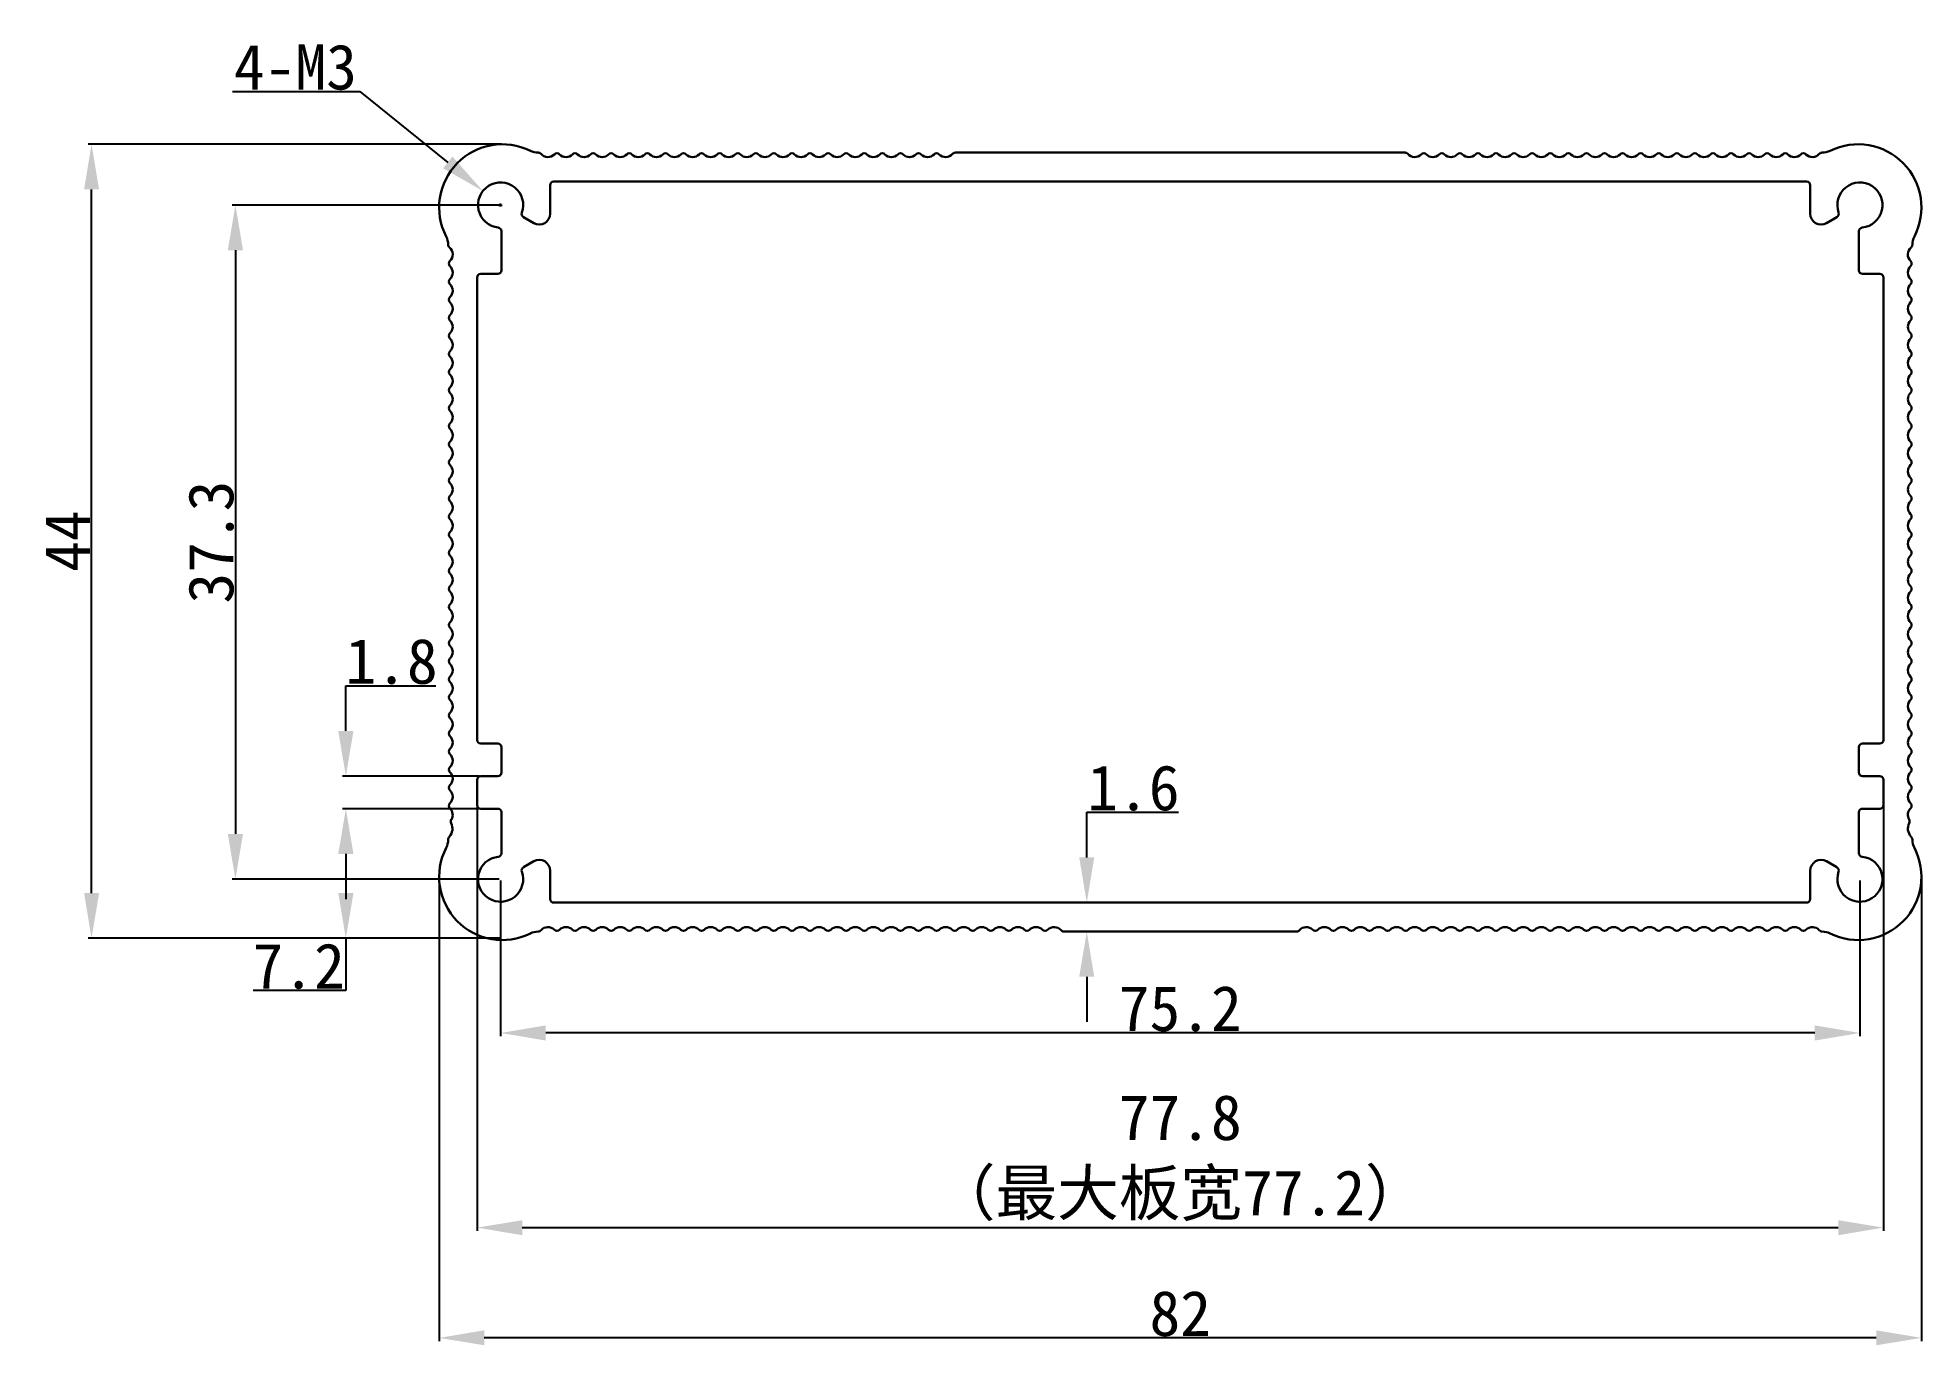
# Model space of a CAD drawing. Header units: inches. Extents: x 826 to 931, y 84 to 156.
import ezdxf

# ---------------------------------------------------------------- set-up
doc = ezdxf.new("R2010")
doc.units = ezdxf.units.IN
doc.header["$MEASUREMENT"] = 0
doc.layers.get('Defpoints').update_dxf_attribs({"color": 3})
doc.layers.add('壳体层', color=7, linetype='Continuous', lineweight=30)
doc.layers.add('标注层', color=7, linetype='Continuous')
doc.layers.add('槽宽标注', color=30, linetype='Continuous')
doc.styles.get("Standard").update_dxf_attribs({"font": 'simhei_0.ttf'})
doc.dimstyles.get("Standard").update_dxf_attribs({"dimtxt": 2.5, "dimasz": 2.5, "dimexe": 0.18, "dimexo": 0.0625, "dimgap": 0.09, "dimtad": 1, "dimtoh": 1, "dimdec": 1, "dimzin": 0, "dimdsep": 46, "dimtxsty": 'Standard', "dimcen": 0.09, "dimadec": 0, "dimazin": 0, "dimtfac": 1, "dimtdec": 1, "dimtofl": 0, "dimtmove": 0, "dimatfit": 3, "dimfxl": 1, "dimtolj": 1, "dimtzin": 0, "dimarcsym": 0})

# ---------------------------------------------------------------- blocks, each defined once
blk = doc.blocks.new('*D25')
at = {"layer": 'Defpoints', "color": 0, "transparency": 16777216}
for p in [(848.53, 109.83), (930.53, 109.84), (848.53, 84.32)]:
    blk.add_point(p, dxfattribs=at)
at = {"layer": '标注层', "color": 0, "lineweight": -2, "transparency": 16777216}
for p, q in [((848.53, 109.77), (848.53, 84.14)), ((930.53, 109.78), (930.53, 84.14)), ((928.03, 84.32), (851.03, 84.32))]:
    blk.add_line(p, q, dxfattribs=at)
at = {"layer": '标注层', "color": 0, "transparency": 16777216}
for points in [[(851.03, 84.74), (851.03, 83.91), (848.53, 84.32)], [(928.03, 84.74), (928.03, 83.91), (930.53, 84.32)]]:
    blk.add_solid(points, dxfattribs=at)
at = {"layer": '标注层', "color": 0, "transparency": 16777216, "insert": (889.53, 85.66), "char_height": 2.5, "attachment_point": 5}
blk.add_mtext('\\A1;82', dxfattribs=at)
blk = doc.blocks.new('*D27')
at = {"layer": 'Defpoints', "color": 0, "transparency": 16777216}
for p in [(851.93, 109.7), (927.13, 109.7), (851.93, 101.19)]:
    blk.add_point(p, dxfattribs=at)
at = {"layer": '标注层', "color": 0, "lineweight": -2, "transparency": 16777216}
for p, q in [((851.93, 109.63), (851.93, 101.01)), ((927.13, 109.63), (927.13, 101.01)), ((924.63, 101.19), (854.43, 101.19))]:
    blk.add_line(p, q, dxfattribs=at)
at = {"layer": '标注层', "color": 0, "transparency": 16777216}
for points in [[(854.43, 101.61), (854.43, 100.77), (851.93, 101.19)], [(924.63, 101.61), (924.63, 100.77), (927.13, 101.19)]]:
    blk.add_solid(points, dxfattribs=at)
at = {"layer": '标注层', "color": 0, "transparency": 16777216, "insert": (889.53, 102.53), "char_height": 2.5, "attachment_point": 5}
blk.add_mtext('\\A1;75.2', dxfattribs=at)
blk = doc.blocks.new('*D28')
at = {"layer": 'Defpoints', "color": 0, "transparency": 16777216}
for p in [(850.63, 114.62), (928.43, 114.5), (928.43, 90.42)]:
    blk.add_point(p, dxfattribs=at)
at = {"layer": '槽宽标注', "color": 0, "lineweight": -2, "transparency": 16777216}
for p, q in [((850.63, 114.56), (850.63, 90.24)), ((928.43, 114.44), (928.43, 90.24)), ((853.13, 90.42), (925.93, 90.42))]:
    blk.add_line(p, q, dxfattribs=at)
at = {"layer": '槽宽标注', "color": 0, "transparency": 16777216}
for points in [[(853.13, 90.83), (853.13, 90), (850.63, 90.42)], [(925.93, 90.83), (925.93, 90), (928.43, 90.42)]]:
    blk.add_solid(points, dxfattribs=at)
at = {"layer": '槽宽标注', "color": 0, "transparency": 16777216, "insert": (889.53, 94.27), "char_height": 2.5, "attachment_point": 5}
blk.add_mtext('\\A1;77.8\\P（最大板宽77.2）', dxfattribs=at)
blk = doc.blocks.new('*D29')
at = {"layer": 'Defpoints', "color": 0, "transparency": 16777216}
for p in [(850.95, 147.78), (851.93, 147)]:
    blk.add_point(p, dxfattribs=at)
at = {"layer": '标注层', "color": 0, "lineweight": -2, "transparency": 16777216}
for p, q in [((837.1, 153.28), (844.15, 153.28)), ((844.15, 153.28), (849.01, 149.35)), ((851.84, 147), (852.02, 147)), ((851.93, 146.91), (851.93, 147.09))]:
    blk.add_line(p, q, dxfattribs=at)
at = {"layer": '标注层', "color": 0, "transparency": 16777216}
blk.add_solid([(849.27, 149.68), (848.75, 149.03), (850.95, 147.78)], dxfattribs=at)
at = {"layer": '标注层', "color": 0, "transparency": 16777216, "insert": (840.58, 154.62), "char_height": 2.5, "attachment_point": 5}
blk.add_mtext('\\A1;4-M3', dxfattribs=at)
blk = doc.blocks.new('*D30')
at = {"layer": 'Defpoints', "color": 0, "transparency": 16777216}
for p in [(850.83, 115.4), (843.37, 113.6), (850.83, 113.6)]:
    blk.add_point(p, dxfattribs=at)
at = {"layer": '标注层', "color": 0, "lineweight": -2, "transparency": 16777216}
for p, q in [((843.37, 117.9), (843.37, 120.4)), ((843.37, 120.4), (848.35, 120.4)), ((850.76, 115.4), (843.19, 115.4)), ((850.76, 113.6), (843.19, 113.6)), ((843.37, 111.1), (843.37, 108.6))]:
    blk.add_line(p, q, dxfattribs=at)
at = {"layer": '标注层', "color": 0, "transparency": 16777216}
for points in [[(842.95, 117.9), (843.79, 117.9), (843.37, 115.4)], [(842.95, 111.1), (843.79, 111.1), (843.37, 113.6)]]:
    blk.add_solid(points, dxfattribs=at)
at = {"layer": '标注层', "color": 0, "transparency": 16777216, "insert": (845.9, 121.74), "char_height": 2.5, "attachment_point": 5}
blk.add_mtext('\\A1;1.8', dxfattribs=at)
blk = doc.blocks.new('*D31')
at = {"layer": 'Defpoints', "color": 0, "transparency": 16777216}
for p in [(843.37, 113.6), (850.83, 113.6), (852.03, 106.43)]:
    blk.add_point(p, dxfattribs=at)
at = {"layer": '标注层', "color": 0, "lineweight": -2, "transparency": 16777216}
for p, q in [((850.76, 113.6), (843.19, 113.6)), ((843.37, 111.1), (843.37, 108.93)), ((851.96, 106.43), (843.19, 106.43)), ((843.37, 106.43), (843.37, 103.54)), ((843.37, 103.54), (838.25, 103.54))]:
    blk.add_line(p, q, dxfattribs=at)
at = {"layer": '标注层', "color": 0, "transparency": 16777216}
for points in [[(842.95, 111.1), (843.79, 111.1), (843.37, 113.6)], [(842.95, 108.93), (843.79, 108.93), (843.37, 106.43)]]:
    blk.add_solid(points, dxfattribs=at)
at = {"layer": '标注层', "color": 0, "transparency": 16777216, "insert": (840.76, 104.88), "char_height": 2.5, "attachment_point": 5}
blk.add_mtext('\\A1;7.2', dxfattribs=at)
blk = doc.blocks.new('*D24')
at = {"layer": 'Defpoints', "color": 0, "transparency": 16777216}
for p in [(829.3, 150.36), (852.03, 150.36), (852.03, 106.43)]:
    blk.add_point(p, dxfattribs=at)
at = {"layer": '标注层', "color": 0, "lineweight": -2, "transparency": 16777216}
for p, q in [((851.96, 150.36), (829.12, 150.36)), ((829.3, 108.93), (829.3, 147.86)), ((851.96, 106.43), (829.12, 106.43))]:
    blk.add_line(p, q, dxfattribs=at)
at = {"layer": '标注层', "color": 0, "transparency": 16777216}
for points in [[(828.89, 147.86), (829.72, 147.86), (829.3, 150.36)], [(828.89, 108.93), (829.72, 108.93), (829.3, 106.43)]]:
    blk.add_solid(points, dxfattribs=at)
at = {"layer": '标注层', "color": 0, "transparency": 16777216, "insert": (827.96, 128.4), "char_height": 2.5, "attachment_point": 5, "rotation": 90}
blk.add_mtext('\\A1;44', dxfattribs=at)
blk = doc.blocks.new('*D33')
at = {"layer": 'Defpoints', "color": 0, "transparency": 16777216}
for p in [(883.09, 108.4), (884.36, 108.4), (883.09, 106.8)]:
    blk.add_point(p, dxfattribs=at)
at = {"layer": '标注层', "color": 0, "lineweight": -2, "transparency": 16777216}
for p, q in [((884.36, 110.9), (884.36, 113.4)), ((884.36, 113.4), (889.43, 113.4)), ((883.15, 108.4), (884.54, 108.4)), ((883.15, 106.8), (884.54, 106.8)), ((884.36, 104.3), (884.36, 101.8))]:
    blk.add_line(p, q, dxfattribs=at)
at = {"layer": '标注层', "color": 0, "transparency": 16777216}
for points in [[(883.94, 110.9), (884.77, 110.9), (884.36, 108.4)], [(883.94, 104.3), (884.77, 104.3), (884.36, 106.8)]]:
    blk.add_solid(points, dxfattribs=at)
at = {"layer": '标注层', "color": 0, "transparency": 16777216, "insert": (886.94, 114.74), "char_height": 2.5, "attachment_point": 5}
blk.add_mtext('\\A1;1.6', dxfattribs=at)
blk = doc.blocks.new('*D34')
at = {"layer": 'Defpoints', "color": 0, "transparency": 16777216}
for p in [(851.93, 147), (837.26, 109.7), (851.93, 109.7)]:
    blk.add_point(p, dxfattribs=at)
at = {"layer": '标注层', "color": 0, "lineweight": -2, "transparency": 16777216}
for p, q in [((851.86, 147), (837.08, 147)), ((837.26, 144.5), (837.26, 112.2)), ((851.86, 109.7), (837.08, 109.7))]:
    blk.add_line(p, q, dxfattribs=at)
at = {"layer": '标注层', "color": 0, "transparency": 16777216}
for points in [[(836.84, 144.5), (837.68, 144.5), (837.26, 147)], [(836.84, 112.2), (837.68, 112.2), (837.26, 109.7)]]:
    blk.add_solid(points, dxfattribs=at)
at = {"layer": '标注层', "color": 0, "transparency": 16777216, "insert": (835.92, 128.35), "char_height": 2.5, "attachment_point": 5, "rotation": 90}
blk.add_mtext('\\A1;37.3', dxfattribs=at)

msp = doc.modelspace()

# ---------------------------------------------------------------- linework, layer by layer
at = {"layer": '壳体层'}
for p, q in [((877.09, 149.9), (901.97, 149.9)), ((854.67, 146.52), (854.67, 148.1)), ((854.87, 148.3), (924.18, 148.3)), ((924.38, 146.52), (924.38, 148.1)), ((853.19, 146.33), (853.77, 146)), ((925.86, 146.33), (925.28, 146)), ((851.98, 145.55), (851.98, 143.39)), ((927.07, 145.55), (927.07, 143.39)), ((850.63, 117.4), (850.63, 142.99)), ((851.78, 143.19), (850.83, 143.19)), ((927.27, 143.19), (928.23, 143.19)), ((928.43, 117.4), (928.43, 142.99)), ((851.78, 117.2), (850.83, 117.2)), ((851.98, 115.6), (851.98, 117)), ((927.07, 115.6), (927.07, 117)), ((927.27, 117.2), (928.23, 117.2)), ((850.63, 113.8), (850.63, 115.2)), ((850.83, 115.4), (851.78, 115.4)), ((928.23, 115.4), (927.27, 115.4)), ((928.43, 113.8), (928.43, 115.2)), ((851.78, 113.6), (850.83, 113.6)), ((927.27, 113.6), (928.23, 113.6)), ((851.98, 111.14), (851.98, 113.4)), ((927.07, 111.14), (927.07, 113.4)), ((853.19, 110.36), (853.77, 110.69)), ((925.86, 110.36), (925.28, 110.69)), ((854.67, 110.17), (854.67, 108.6)), ((924.38, 110.17), (924.38, 108.6)), ((924.18, 108.4), (854.87, 108.4)), ((883.09, 106.8), (895.97, 106.8))]:
    msp.add_line(p, q, dxfattribs=at)
for centre, radius, start, end in [((852.03, 146.86), 3.5, 63.7842, 207.266), ((927.03, 146.86), 3.5, 332.734, 116.2158), ((854.01, 150.9), 1, 243.7842, 270), ((925.04, 150.9), 1, 270, 296.2158), ((851.93, 147), 1.25, 340.3277, 264.1017), ((854.87, 148.1), 0.2, 90, 180), ((924.18, 148.1), 0.2, 0, 90), ((927.13, 147), 1.25, 275.8983, 199.6723), ((853.29, 146.51), 0.2, 160.3277, 240), ((854.07, 146.52), 0.6, 240, 0), ((924.98, 146.52), 0.6, 180, 300), ((925.76, 146.51), 0.2, 300, 19.6723), ((848.03, 144.8), 1, 0, 27.266), ((851.78, 145.55), 0.2, 0, 84.1017), ((927.27, 145.55), 0.2, 95.8983, 180), ((931.03, 144.8), 1, 152.734, 180), ((850.83, 142.99), 0.2, 90, 180), ((851.78, 143.39), 0.2, 270, 0), ((927.27, 143.39), 0.2, 180, 270), ((928.23, 142.99), 0.2, 0, 90), ((850.83, 117.4), 0.2, 180, 270), ((851.78, 117), 0.2, 0, 90), ((927.27, 117), 0.2, 90, 180), ((928.23, 117.4), 0.2, 270, 0), ((850.83, 115.2), 0.2, 90, 180), ((851.78, 115.6), 0.2, 270, 0), ((927.27, 115.6), 0.2, 180, 270), ((928.23, 115.2), 0.2, 0, 90), ((850.83, 113.8), 0.2, 180, 270), ((851.78, 113.4), 0.2, 0, 90), ((927.27, 113.4), 0.2, 90, 180), ((928.23, 113.8), 0.2, 270, 0), ((848.03, 111.89), 1, 332.734, 0), ((931.03, 111.89), 1, 180, 207.266), ((852.03, 109.83), 3.5, 152.734, 296.2158), ((851.93, 109.7), 1.25, 95.8983, 19.6723), ((851.78, 111.14), 0.2, 275.8983, 0), ((854.07, 110.17), 0.6, 0, 120), ((924.98, 110.17), 0.6, 60, 180), ((927.03, 109.83), 3.5, 243.7842, 27.266), ((927.13, 109.7), 1.25, 160.3277, 84.1017), ((927.27, 111.14), 0.2, 180, 264.1017), ((853.29, 110.18), 0.2, 120, 199.6723), ((925.76, 110.18), 0.2, 340.3277, 60), ((854.87, 108.6), 0.2, 180, 270), ((924.18, 108.6), 0.2, 270, 0), ((854.01, 105.8), 1, 90, 116.2158), ((925.04, 105.8), 1, 63.7842, 90)]:
    msp.add_arc(centre, radius, start, end, dxfattribs=at)
at = {"layer": '壳体层', "color": 7}
for centre, radius, start, end in [((854.01, 149.7), 0.2, 40.0052, 90), ((854.55, 150.15), 0.5, 220.0052, 315.5847), ((855.05, 149.66), 0.2, 44.4153, 135.5847), ((855.55, 150.15), 0.5, 224.4153, 315.5847), ((856.05, 149.66), 0.2, 44.4153, 135.5847), ((856.55, 150.15), 0.5, 224.4153, 315.5847), ((857.05, 149.66), 0.2, 44.4153, 135.5847), ((857.55, 150.15), 0.5, 224.4153, 315.5847), ((858.05, 149.66), 0.2, 44.4153, 135.5847), ((858.05, 149.66), 0.2, 44.4153, 135.5847), ((858.55, 150.15), 0.5, 224.4153, 315.5847), ((858.55, 150.15), 0.5, 224.4153, 315.5847), ((859.05, 149.66), 0.2, 44.4153, 135.5847), ((859.55, 150.15), 0.5, 224.4153, 315.5847), ((860.05, 149.66), 0.2, 44.4153, 135.5847), ((860.55, 150.15), 0.5, 224.4153, 315.5847), ((861.05, 149.66), 0.2, 44.4153, 135.5847), ((861.55, 150.15), 0.5, 224.4153, 315.5847), ((862.05, 149.66), 0.2, 44.4153, 135.5847), ((862.55, 150.15), 0.5, 224.4153, 315.5847), ((863.05, 149.66), 0.2, 44.4153, 135.5847), ((863.55, 150.15), 0.5, 224.4153, 315.5847), ((864.05, 149.66), 0.2, 44.4153, 135.5847), ((864.55, 150.15), 0.5, 224.4153, 315.5847), ((865.05, 149.66), 0.2, 44.4153, 135.5847), ((865.05, 149.66), 0.2, 44.4153, 135.5847), ((865.55, 150.15), 0.5, 224.4153, 315.5847), ((865.55, 150.15), 0.5, 224.4153, 315.5847), ((866.05, 149.66), 0.2, 44.4153, 135.5847), ((866.55, 150.15), 0.5, 224.4153, 315.5847), ((867.05, 149.66), 0.2, 44.4153, 135.5847), ((867.55, 150.15), 0.5, 224.4153, 315.5847), ((867.55, 150.15), 0.5, 224.4153, 315.5847), ((867.55, 150.15), 0.5, 224.4153, 315.5847), ((868.05, 149.66), 0.2, 44.4153, 135.5847), ((868.05, 149.66), 0.2, 44.4153, 135.5847), ((868.55, 150.15), 0.5, 224.4153, 315.5847), ((868.55, 150.15), 0.5, 224.4153, 315.5847), ((869.05, 149.66), 0.2, 44.4153, 135.5847), ((869.55, 150.15), 0.5, 224.4153, 315.5847), ((869.55, 150.15), 0.5, 224.4153, 315.5847), ((869.55, 150.15), 0.5, 224.4153, 315.5847), ((870.05, 149.66), 0.2, 44.4153, 135.5847), ((870.05, 149.66), 0.2, 44.4153, 135.5847), ((870.55, 150.15), 0.5, 224.4153, 315.5847), ((870.55, 150.15), 0.5, 224.4153, 315.5847), ((871.05, 149.66), 0.2, 44.4153, 135.5847), ((871.55, 150.15), 0.5, 224.4153, 315.5847), ((871.55, 150.15), 0.5, 224.4153, 315.5847), ((871.55, 150.15), 0.5, 224.4153, 315.5847), ((872.05, 149.66), 0.2, 44.4153, 135.5847), ((872.05, 149.66), 0.2, 44.4153, 135.5847), ((872.55, 150.15), 0.5, 224.4153, 315.5847), ((872.55, 150.15), 0.5, 224.4153, 315.5847), ((873.05, 149.66), 0.2, 44.4153, 135.5847), ((873.55, 150.15), 0.5, 224.4153, 315.5847), ((873.55, 150.15), 0.5, 224.4153, 315.5847), ((873.55, 150.15), 0.5, 224.4153, 315.5847), ((874.05, 149.66), 0.2, 44.4153, 135.5847), ((874.05, 149.66), 0.2, 44.4153, 135.5847), ((874.55, 150.15), 0.5, 224.4153, 315.5847), ((874.55, 150.15), 0.5, 224.4153, 315.5847), ((875.05, 149.66), 0.2, 44.4153, 135.5847), ((875.55, 150.15), 0.5, 224.4153, 315.5847), ((876.05, 149.66), 0.2, 44.4153, 135.5847), ((876.55, 150.15), 0.5, 224.4153, 319.9948), ((877.09, 149.7), 0.2, 90, 139.9948), ((901.97, 149.7), 0.2, 40.0052, 90), ((902.5, 150.15), 0.5, 220.0052, 315.5847), ((903, 149.66), 0.2, 44.4153, 135.5847), ((903.5, 150.15), 0.5, 224.4153, 315.5847), ((904, 149.66), 0.2, 44.4153, 135.5847), ((904.5, 150.15), 0.5, 224.4153, 315.5847), ((904.5, 150.15), 0.5, 224.4153, 315.5847), ((905, 149.66), 0.2, 44.4153, 135.5847), ((905, 149.66), 0.2, 44.4153, 135.5847), ((905.5, 150.15), 0.5, 224.4153, 315.5847), ((905.5, 150.15), 0.5, 224.4153, 315.5847), ((905.5, 150.15), 0.5, 224.4153, 315.5847), ((906, 149.66), 0.2, 44.4153, 135.5847), ((906.5, 150.15), 0.5, 224.4153, 315.5847), ((906.5, 150.15), 0.5, 224.4153, 315.5847), ((907, 149.66), 0.2, 44.4153, 135.5847), ((907, 149.66), 0.2, 44.4153, 135.5847), ((907.5, 150.15), 0.5, 224.4153, 315.5847), ((907.5, 150.15), 0.5, 224.4153, 315.5847), ((907.5, 150.15), 0.5, 224.4153, 315.5847), ((908, 149.66), 0.2, 44.4153, 135.5847), ((908.5, 150.15), 0.5, 224.4153, 315.5847), ((908.5, 150.15), 0.5, 224.4153, 315.5847), ((909, 149.66), 0.2, 44.4153, 135.5847), ((909, 149.66), 0.2, 44.4153, 135.5847), ((909.5, 150.15), 0.5, 224.4153, 315.5847), ((909.5, 150.15), 0.5, 224.4153, 315.5847), ((909.5, 150.15), 0.5, 224.4153, 315.5847), ((910, 149.66), 0.2, 44.4153, 135.5847), ((910.5, 150.15), 0.5, 224.4153, 315.5847), ((910.5, 150.15), 0.5, 224.4153, 315.5847), ((911, 149.66), 0.2, 44.4153, 135.5847), ((911, 149.66), 0.2, 44.4153, 135.5847), ((911.5, 150.15), 0.5, 224.4153, 315.5847), ((911.5, 150.15), 0.5, 224.4153, 315.5847), ((911.5, 150.15), 0.5, 224.4153, 315.5847), ((912, 149.66), 0.2, 44.4153, 135.5847), ((912.5, 150.15), 0.5, 224.4153, 315.5847), ((913, 149.66), 0.2, 44.4153, 135.5847), ((913.5, 150.15), 0.5, 224.4153, 315.5847), ((913.5, 150.15), 0.5, 224.4153, 315.5847), ((914, 149.66), 0.2, 44.4153, 135.5847), ((914, 149.66), 0.2, 44.4153, 135.5847), ((914.5, 150.15), 0.5, 224.4153, 315.5847), ((915, 149.66), 0.2, 44.4153, 135.5847), ((915.5, 150.15), 0.5, 224.4153, 315.5847), ((916, 149.66), 0.2, 44.4153, 135.5847), ((916.5, 150.15), 0.5, 224.4153, 315.5847), ((917, 149.66), 0.2, 44.4153, 135.5847), ((917.5, 150.15), 0.5, 224.4153, 315.5847), ((918, 149.66), 0.2, 44.4153, 135.5847), ((918.5, 150.15), 0.5, 224.4153, 315.5847), ((919, 149.66), 0.2, 44.4153, 135.5847), ((919.5, 150.15), 0.5, 224.4153, 315.5847), ((920, 149.66), 0.2, 44.4153, 135.5847), ((920.5, 150.15), 0.5, 224.4153, 315.5847), ((920.5, 150.15), 0.5, 224.4153, 315.5847), ((921, 149.66), 0.2, 44.4153, 135.5847), ((921, 149.66), 0.2, 44.4153, 135.5847), ((921.5, 150.15), 0.5, 224.4153, 315.5847), ((922, 149.66), 0.2, 44.4153, 135.5847), ((922.5, 150.15), 0.5, 224.4153, 315.5847), ((923, 149.66), 0.2, 44.4153, 135.5847), ((923.5, 150.15), 0.5, 224.4153, 315.5847), ((924, 149.66), 0.2, 44.4153, 135.5847), ((924.5, 150.15), 0.5, 224.4153, 319.9948), ((925.04, 149.7), 0.2, 90, 139.9948), ((849.23, 144.8), 0.2, 180, 229.9948), ((849.27, 143.76), 0.2, 134.4153, 225.5847), ((848.78, 144.26), 0.5, 314.4153, 49.9948), ((930.28, 144.26), 0.5, 130.0052, 225.5847), ((929.79, 143.76), 0.2, 314.4153, 45.5847), ((929.83, 144.8), 0.2, 310.0052, 360), ((849.27, 142.76), 0.2, 134.4153, 225.5847), ((848.78, 143.26), 0.5, 314.4153, 45.5847), ((930.28, 143.26), 0.5, 134.4153, 225.5847), ((929.79, 142.76), 0.2, 314.4153, 45.5847), ((849.27, 141.76), 0.2, 134.4153, 225.5847), ((849.27, 141.76), 0.2, 134.4153, 225.5847), ((848.78, 142.26), 0.5, 314.4153, 45.5847), ((848.78, 142.26), 0.5, 314.4153, 45.5847), ((930.28, 142.26), 0.5, 134.4153, 225.5847), ((930.28, 142.26), 0.5, 134.4153, 225.5847), ((929.79, 141.76), 0.2, 314.4153, 45.5847), ((929.79, 141.76), 0.2, 314.4153, 45.5847), ((849.27, 140.76), 0.2, 134.4153, 225.5847), ((848.78, 141.26), 0.5, 314.4153, 45.5847), ((848.78, 141.26), 0.5, 314.4153, 45.5847), ((848.78, 141.26), 0.5, 314.4153, 45.5847), ((930.28, 141.26), 0.5, 134.4153, 225.5847), ((930.28, 141.26), 0.5, 134.4153, 225.5847), ((930.28, 141.26), 0.5, 134.4153, 225.5847), ((929.79, 140.76), 0.2, 314.4153, 45.5847), ((849.27, 139.76), 0.2, 134.4153, 225.5847), ((849.27, 139.76), 0.2, 134.4153, 225.5847), ((848.78, 140.26), 0.5, 314.4153, 45.5847), ((848.78, 140.26), 0.5, 314.4153, 45.5847), ((930.28, 140.26), 0.5, 134.4153, 225.5847), ((930.28, 140.26), 0.5, 134.4153, 225.5847), ((929.79, 139.76), 0.2, 314.4153, 45.5847), ((929.79, 139.76), 0.2, 314.4153, 45.5847), ((849.27, 138.76), 0.2, 134.4153, 225.5847), ((848.78, 139.26), 0.5, 314.4153, 45.5847), ((848.78, 139.26), 0.5, 314.4153, 45.5847), ((848.78, 139.26), 0.5, 314.4153, 45.5847), ((848.78, 138.26), 0.5, 314.4153, 45.5847), ((848.78, 138.26), 0.5, 314.4153, 45.5847), ((930.28, 139.26), 0.5, 134.4153, 225.5847), ((930.28, 139.26), 0.5, 134.4153, 225.5847), ((930.28, 139.26), 0.5, 134.4153, 225.5847), ((930.28, 138.26), 0.5, 134.4153, 225.5847), ((930.28, 138.26), 0.5, 134.4153, 225.5847), ((929.79, 138.76), 0.2, 314.4153, 45.5847), ((849.27, 137.76), 0.2, 134.4153, 225.5847), ((849.27, 137.76), 0.2, 134.4153, 225.5847), ((848.78, 137.26), 0.5, 314.4153, 45.5847), ((848.78, 137.26), 0.5, 314.4153, 45.5847), ((848.78, 137.26), 0.5, 314.4153, 45.5847), ((930.28, 137.26), 0.5, 134.4153, 225.5847), ((930.28, 137.26), 0.5, 134.4153, 225.5847), ((930.28, 137.26), 0.5, 134.4153, 225.5847), ((929.79, 137.76), 0.2, 314.4153, 45.5847), ((929.79, 137.76), 0.2, 314.4153, 45.5847), ((849.27, 136.76), 0.2, 134.4153, 225.5847), ((848.78, 136.26), 0.5, 314.4153, 45.5847), ((848.78, 136.26), 0.5, 314.4153, 45.5847), ((930.28, 136.26), 0.5, 134.4153, 225.5847), ((930.28, 136.26), 0.5, 134.4153, 225.5847), ((929.79, 136.76), 0.2, 314.4153, 45.5847), ((849.27, 135.76), 0.2, 134.4153, 225.5847), ((849.27, 135.76), 0.2, 134.4153, 225.5847), ((848.78, 135.26), 0.5, 314.4153, 45.5847), ((848.78, 135.26), 0.5, 314.4153, 45.5847), ((848.78, 135.26), 0.5, 314.4153, 45.5847), ((930.28, 135.26), 0.5, 134.4153, 225.5847), ((930.28, 135.26), 0.5, 134.4153, 225.5847), ((930.28, 135.26), 0.5, 134.4153, 225.5847), ((929.79, 135.76), 0.2, 314.4153, 45.5847), ((929.79, 135.76), 0.2, 314.4153, 45.5847), ((849.27, 134.76), 0.2, 134.4153, 225.5847), ((848.78, 134.26), 0.5, 314.4153, 45.5847), ((930.28, 134.26), 0.5, 134.4153, 225.5847), ((929.79, 134.76), 0.2, 314.4153, 45.5847), ((849.27, 133.76), 0.2, 134.4153, 225.5847), ((848.78, 133.26), 0.5, 314.4153, 45.5847), ((848.78, 133.26), 0.5, 314.4153, 45.5847), ((930.28, 133.26), 0.5, 134.4153, 225.5847), ((930.28, 133.26), 0.5, 134.4153, 225.5847), ((929.79, 133.76), 0.2, 314.4153, 45.5847), ((849.27, 132.76), 0.2, 134.4153, 225.5847), ((849.27, 132.76), 0.2, 134.4153, 225.5847), ((848.78, 132.26), 0.5, 314.4153, 45.5847), ((930.28, 132.26), 0.5, 134.4153, 225.5847), ((929.79, 132.76), 0.2, 314.4153, 45.5847), ((929.79, 132.76), 0.2, 314.4153, 45.5847), ((849.27, 131.76), 0.2, 134.4153, 225.5847), ((848.78, 131.26), 0.5, 314.4153, 45.5847), ((930.28, 131.26), 0.5, 134.4153, 225.5847), ((929.79, 131.76), 0.2, 314.4153, 45.5847), ((849.27, 130.76), 0.2, 134.4153, 225.5847), ((848.78, 130.26), 0.5, 314.4153, 45.5847), ((930.28, 130.26), 0.5, 134.4153, 225.5847), ((929.79, 130.76), 0.2, 314.4153, 45.5847), ((849.27, 129.76), 0.2, 134.4153, 225.5847), ((848.78, 129.26), 0.5, 314.4153, 45.5847), ((930.28, 129.26), 0.5, 134.4153, 225.5847), ((929.79, 129.76), 0.2, 314.4153, 45.5847), ((849.27, 128.76), 0.2, 134.4153, 225.5847), ((848.78, 128.26), 0.5, 314.4153, 45.5847), ((930.28, 128.26), 0.5, 134.4153, 225.5847), ((929.79, 128.76), 0.2, 314.4153, 45.5847), ((849.27, 127.76), 0.2, 134.4153, 225.5847), ((848.78, 127.26), 0.5, 314.4153, 45.5847), ((930.28, 127.26), 0.5, 134.4153, 225.5847), ((929.79, 127.76), 0.2, 314.4153, 45.5847), ((849.27, 126.76), 0.2, 134.4153, 225.5847), ((848.78, 126.26), 0.5, 314.4153, 45.5847), ((848.78, 126.26), 0.5, 314.4153, 45.5847), ((930.28, 126.26), 0.5, 134.4153, 225.5847), ((930.28, 126.26), 0.5, 134.4153, 225.5847), ((929.79, 126.76), 0.2, 314.4153, 45.5847), ((849.27, 125.76), 0.2, 134.4153, 225.5847), ((849.27, 125.76), 0.2, 134.4153, 225.5847), ((848.78, 125.26), 0.5, 314.4153, 45.5847), ((930.28, 125.26), 0.5, 134.4153, 225.5847), ((929.79, 125.76), 0.2, 314.4153, 45.5847), ((929.79, 125.76), 0.2, 314.4153, 45.5847), ((849.27, 124.76), 0.2, 134.4153, 225.5847), ((848.78, 124.26), 0.5, 314.4153, 45.5847), ((848.78, 124.26), 0.5, 314.4153, 45.5847), ((930.28, 124.26), 0.5, 134.4153, 225.5847), ((930.28, 124.26), 0.5, 134.4153, 225.5847), ((929.79, 124.76), 0.2, 314.4153, 45.5847), ((849.27, 123.76), 0.2, 134.4153, 225.5847), ((849.27, 123.76), 0.2, 134.4153, 225.5847), ((848.78, 123.26), 0.5, 314.4153, 45.5847), ((930.28, 123.26), 0.5, 134.4153, 225.5847), ((929.79, 123.76), 0.2, 314.4153, 45.5847), ((929.79, 123.76), 0.2, 314.4153, 45.5847), ((849.27, 122.76), 0.2, 134.4153, 225.5847), ((848.78, 122.26), 0.5, 314.4153, 45.5847), ((848.78, 122.26), 0.5, 314.4153, 45.5847), ((930.28, 122.26), 0.5, 134.4153, 225.5847), ((930.28, 122.26), 0.5, 134.4153, 225.5847), ((929.79, 122.76), 0.2, 314.4153, 45.5847), ((849.27, 121.76), 0.2, 134.4153, 225.5847), ((849.27, 121.76), 0.2, 134.4153, 225.5847), ((849.27, 120.76), 0.2, 134.4153, 225.5847), ((848.78, 121.26), 0.5, 314.4153, 45.5847), ((930.28, 121.26), 0.5, 134.4153, 225.5847), ((929.79, 121.76), 0.2, 314.4153, 45.5847), ((929.79, 121.76), 0.2, 314.4153, 45.5847), ((929.79, 120.76), 0.2, 314.4153, 45.5847), ((849.27, 119.76), 0.2, 134.4153, 225.5847), ((849.27, 119.76), 0.2, 134.4153, 225.5847), ((848.78, 120.26), 0.5, 314.4153, 45.5847), ((848.78, 120.26), 0.5, 314.4153, 45.5847), ((930.28, 120.26), 0.5, 134.4153, 225.5847), ((930.28, 120.26), 0.5, 134.4153, 225.5847), ((929.79, 119.76), 0.2, 314.4153, 45.5847), ((929.79, 119.76), 0.2, 314.4153, 45.5847), ((849.27, 118.76), 0.2, 134.4153, 225.5847), ((848.78, 119.26), 0.5, 314.4153, 45.5847), ((930.28, 119.26), 0.5, 134.4153, 225.5847), ((929.79, 118.76), 0.2, 314.4153, 45.5847), ((849.27, 117.76), 0.2, 134.4153, 225.5847), ((849.27, 117.76), 0.2, 134.4153, 225.5847), ((848.78, 118.26), 0.5, 314.4153, 45.5847), ((848.78, 118.26), 0.5, 314.4153, 45.5847), ((930.28, 118.26), 0.5, 134.4153, 225.5847), ((930.28, 118.26), 0.5, 134.4153, 225.5847), ((929.79, 117.76), 0.2, 314.4153, 45.5847), ((929.79, 117.76), 0.2, 314.4153, 45.5847), ((849.27, 116.76), 0.2, 134.4153, 225.5847), ((848.78, 117.26), 0.5, 314.4153, 45.5847), ((930.28, 117.26), 0.5, 134.4153, 225.5847), ((929.79, 116.76), 0.2, 314.4153, 45.5847), ((849.27, 115.76), 0.2, 134.4153, 225.5847), ((849.27, 115.76), 0.2, 134.4153, 225.5847), ((848.78, 116.26), 0.5, 314.4153, 45.5847), ((848.78, 116.26), 0.5, 314.4153, 45.5847), ((930.28, 116.26), 0.5, 134.4153, 225.5847), ((930.28, 116.26), 0.5, 134.4153, 225.5847), ((929.79, 115.76), 0.2, 314.4153, 45.5847), ((929.79, 115.76), 0.2, 314.4153, 45.5847), ((849.27, 114.76), 0.2, 134.4153, 225.5847), ((848.78, 115.26), 0.5, 314.4153, 45.5847), ((930.28, 115.26), 0.5, 134.4153, 225.5847), ((929.79, 114.76), 0.2, 314.4153, 45.5847), ((849.27, 113.76), 0.2, 134.4153, 225.5847), ((849.27, 113.76), 0.2, 134.4153, 225.5847), ((848.78, 114.26), 0.5, 314.4153, 45.5847), ((848.78, 114.26), 0.5, 314.4153, 45.5847), ((848.78, 113.26), 0.5, 328.5581, 45.5847), ((930.28, 114.26), 0.5, 134.4153, 225.5847), ((930.28, 114.26), 0.5, 134.4153, 225.5847), ((930.28, 113.26), 0.5, 134.4153, 211.4419), ((929.79, 113.76), 0.2, 314.4153, 45.5847), ((929.79, 113.76), 0.2, 314.4153, 45.5847), ((848.6, 112.5), 0.668, 317.7226, 26.1836), ((849.37, 112.9), 0.2, 148.5581, 211.4419), ((930.45, 112.5), 0.668, 153.8164, 222.2774), ((929.68, 112.9), 0.2, 328.5581, 31.4419), ((849.23, 111.89), 0.2, 130.0052, 180), ((929.83, 111.89), 0.2, 0, 49.9948), ((854.01, 107), 0.2, 270, 319.9948), ((854.55, 106.55), 0.5, 44.4153, 139.9948), ((855.05, 107.04), 0.2, 224.4153, 315.5847), ((855.55, 106.55), 0.5, 44.4153, 135.5847), ((856.05, 107.04), 0.2, 224.4153, 315.5847), ((856.55, 106.55), 0.5, 44.4153, 135.5847), ((857.05, 107.04), 0.2, 224.4153, 315.5847), ((857.55, 106.55), 0.5, 44.4153, 135.5847), ((858.05, 107.04), 0.2, 224.4153, 315.5847), ((858.05, 107.04), 0.2, 224.4153, 315.5847), ((858.55, 106.55), 0.5, 44.4153, 135.5847), ((858.55, 106.55), 0.5, 44.4153, 135.5847), ((859.05, 107.04), 0.2, 224.4153, 315.5847), ((859.55, 106.55), 0.5, 44.4153, 135.5847), ((860.05, 107.04), 0.2, 224.4153, 315.5847), ((860.55, 106.55), 0.5, 44.4153, 135.5847), ((861.05, 107.04), 0.2, 224.4153, 315.5847), ((861.55, 106.55), 0.5, 44.4153, 135.5847), ((862.05, 107.04), 0.2, 224.4153, 315.5847), ((862.55, 106.55), 0.5, 44.4153, 135.5847), ((863.05, 107.04), 0.2, 224.4153, 315.5847), ((863.55, 106.55), 0.5, 44.4153, 135.5847), ((864.05, 107.04), 0.2, 224.4153, 315.5847), ((864.55, 106.55), 0.5, 44.4153, 135.5847), ((865.05, 107.04), 0.2, 224.4153, 315.5847), ((865.05, 107.04), 0.2, 224.4153, 315.5847), ((865.55, 106.55), 0.5, 44.4153, 135.5847), ((865.55, 106.55), 0.5, 44.4153, 135.5847), ((866.05, 107.04), 0.2, 224.4153, 315.5847), ((866.55, 106.55), 0.5, 44.4153, 135.5847), ((867.05, 107.04), 0.2, 224.4153, 315.5847), ((867.55, 106.55), 0.5, 44.4153, 135.5847), ((867.55, 106.55), 0.5, 44.4153, 135.5847), ((867.55, 106.55), 0.5, 44.4153, 135.5847), ((868.05, 107.04), 0.2, 224.4153, 315.5847), ((868.05, 107.04), 0.2, 224.4153, 315.5847), ((868.55, 106.55), 0.5, 44.4153, 135.5847), ((868.55, 106.55), 0.5, 44.4153, 135.5847), ((869.05, 107.04), 0.2, 224.4153, 315.5847), ((869.55, 106.55), 0.5, 44.4153, 135.5847), ((869.55, 106.55), 0.5, 44.4153, 135.5847), ((869.55, 106.55), 0.5, 44.4153, 135.5847), ((870.05, 107.04), 0.2, 224.4153, 315.5847), ((870.05, 107.04), 0.2, 224.4153, 315.5847), ((870.55, 106.55), 0.5, 44.4153, 135.5847), ((870.55, 106.55), 0.5, 44.4153, 135.5847), ((871.05, 107.04), 0.2, 224.4153, 315.5847), ((871.55, 106.55), 0.5, 44.4153, 135.5847), ((871.55, 106.55), 0.5, 44.4153, 135.5847), ((871.55, 106.55), 0.5, 44.4153, 135.5847), ((872.05, 107.04), 0.2, 224.4153, 315.5847), ((872.05, 107.04), 0.2, 224.4153, 315.5847), ((872.55, 106.55), 0.5, 44.4153, 135.5847), ((872.55, 106.55), 0.5, 44.4153, 135.5847), ((873.05, 107.04), 0.2, 224.4153, 315.5847), ((873.55, 106.55), 0.5, 44.4153, 135.5847), ((873.55, 106.55), 0.5, 44.4153, 135.5847), ((873.55, 106.55), 0.5, 44.4153, 135.5847), ((874.05, 107.04), 0.2, 224.4153, 315.5847), ((874.05, 107.04), 0.2, 224.4153, 315.5847), ((874.55, 106.55), 0.5, 44.4153, 135.5847), ((874.55, 106.55), 0.5, 44.4153, 135.5847), ((875.05, 107.04), 0.2, 224.4153, 315.5847), ((875.55, 106.55), 0.5, 44.4153, 135.5847), ((876.05, 107.04), 0.2, 224.4153, 315.5847), ((876.55, 106.55), 0.5, 44.4153, 135.5847), ((877.05, 107.04), 0.2, 224.4153, 315.5847), ((877.55, 106.55), 0.5, 44.4153, 135.5847), ((878.05, 107.04), 0.2, 224.4153, 315.5847), ((878.55, 106.55), 0.5, 44.4153, 135.5847), ((879.05, 107.04), 0.2, 224.4153, 315.5847), ((879.55, 106.55), 0.5, 44.4153, 135.5847), ((880.05, 107.04), 0.2, 224.4153, 315.5847), ((880.55, 106.55), 0.5, 44.4153, 135.5847), ((881.05, 107.04), 0.2, 224.4153, 315.5847), ((881.55, 106.55), 0.5, 44.4153, 135.5847), ((882.05, 107.04), 0.2, 224.4153, 315.5847), ((882.55, 106.55), 0.5, 40.0052, 135.5847), ((883.09, 107), 0.2, 220.0052, 270), ((895.97, 107), 0.2, 270, 319.9948), ((896.5, 106.55), 0.5, 44.4153, 139.9948), ((897, 107.04), 0.2, 224.4153, 315.5847), ((897.5, 106.55), 0.5, 44.4153, 135.5847), ((898, 107.04), 0.2, 224.4153, 315.5847), ((898.5, 106.55), 0.5, 44.4153, 135.5847), ((899, 107.04), 0.2, 224.4153, 315.5847), ((899.5, 106.55), 0.5, 44.4153, 135.5847), ((900, 107.04), 0.2, 224.4153, 315.5847), ((900.5, 106.55), 0.5, 44.4153, 135.5847), ((901, 107.04), 0.2, 224.4153, 315.5847), ((901.5, 106.55), 0.5, 44.4153, 135.5847), ((902, 107.04), 0.2, 224.4153, 315.5847), ((902.5, 106.55), 0.5, 44.4153, 135.5847), ((903, 107.04), 0.2, 224.4153, 315.5847), ((903.5, 106.55), 0.5, 44.4153, 135.5847), ((904, 107.04), 0.2, 224.4153, 315.5847), ((904.5, 106.55), 0.5, 44.4153, 135.5847), ((904.5, 106.55), 0.5, 44.4153, 135.5847), ((905, 107.04), 0.2, 224.4153, 315.5847), ((905, 107.04), 0.2, 224.4153, 315.5847), ((905.5, 106.55), 0.5, 44.4153, 135.5847), ((905.5, 106.55), 0.5, 44.4153, 135.5847), ((905.5, 106.55), 0.5, 44.4153, 135.5847), ((906, 107.04), 0.2, 224.4153, 315.5847), ((906.5, 106.55), 0.5, 44.4153, 135.5847), ((906.5, 106.55), 0.5, 44.4153, 135.5847), ((907, 107.04), 0.2, 224.4153, 315.5847), ((907, 107.04), 0.2, 224.4153, 315.5847), ((907.5, 106.55), 0.5, 44.4153, 135.5847), ((907.5, 106.55), 0.5, 44.4153, 135.5847), ((907.5, 106.55), 0.5, 44.4153, 135.5847), ((908, 107.04), 0.2, 224.4153, 315.5847), ((908.5, 106.55), 0.5, 44.4153, 135.5847), ((908.5, 106.55), 0.5, 44.4153, 135.5847), ((909, 107.04), 0.2, 224.4153, 315.5847), ((909, 107.04), 0.2, 224.4153, 315.5847), ((909.5, 106.55), 0.5, 44.4153, 135.5847), ((909.5, 106.55), 0.5, 44.4153, 135.5847), ((909.5, 106.55), 0.5, 44.4153, 135.5847), ((910, 107.04), 0.2, 224.4153, 315.5847), ((910.5, 106.55), 0.5, 44.4153, 135.5847), ((910.5, 106.55), 0.5, 44.4153, 135.5847), ((911, 107.04), 0.2, 224.4153, 315.5847), ((911, 107.04), 0.2, 224.4153, 315.5847), ((911.5, 106.55), 0.5, 44.4153, 135.5847), ((911.5, 106.55), 0.5, 44.4153, 135.5847), ((911.5, 106.55), 0.5, 44.4153, 135.5847), ((912, 107.04), 0.2, 224.4153, 315.5847), ((912.5, 106.55), 0.5, 44.4153, 135.5847), ((913, 107.04), 0.2, 224.4153, 315.5847), ((913.5, 106.55), 0.5, 44.4153, 135.5847), ((913.5, 106.55), 0.5, 44.4153, 135.5847), ((914, 107.04), 0.2, 224.4153, 315.5847), ((914, 107.04), 0.2, 224.4153, 315.5847), ((914.5, 106.55), 0.5, 44.4153, 135.5847), ((915, 107.04), 0.2, 224.4153, 315.5847), ((915.5, 106.55), 0.5, 44.4153, 135.5847), ((916, 107.04), 0.2, 224.4153, 315.5847), ((916.5, 106.55), 0.5, 44.4153, 135.5847), ((917, 107.04), 0.2, 224.4153, 315.5847), ((917.5, 106.55), 0.5, 44.4153, 135.5847), ((918, 107.04), 0.2, 224.4153, 315.5847), ((918.5, 106.55), 0.5, 44.4153, 135.5847), ((919, 107.04), 0.2, 224.4153, 315.5847), ((919.5, 106.55), 0.5, 44.4153, 135.5847), ((920, 107.04), 0.2, 224.4153, 315.5847), ((920.5, 106.55), 0.5, 44.4153, 135.5847), ((920.5, 106.55), 0.5, 44.4153, 135.5847), ((921, 107.04), 0.2, 224.4153, 315.5847), ((921, 107.04), 0.2, 224.4153, 315.5847), ((921.5, 106.55), 0.5, 44.4153, 135.5847), ((922, 107.04), 0.2, 224.4153, 315.5847), ((922.5, 106.55), 0.5, 44.4153, 135.5847), ((923, 107.04), 0.2, 224.4153, 315.5847), ((923.5, 106.55), 0.5, 44.4153, 135.5847), ((924, 107.04), 0.2, 224.4153, 315.5847), ((924.5, 106.55), 0.5, 40.0052, 135.5847), ((925.04, 107), 0.2, 220.0052, 270)]:
    msp.add_arc(centre, radius, start, end, dxfattribs=at)

# ---------------------------------------------------------------- dimensions: what is measured, and where the dimension line sits
at = {"layer": '标注层'}
dim = msp.add_radius_dim(center=(851.93, 147), mpoint=(850.95, 147.78), text='4-M3', dimstyle='Standard', dxfattribs=at)
dim.commit()
dim.dimension.update_dxf_attribs({"geometry": '*D29', "text_midpoint": (840.58, 153.28), "dimtype": 164})
dim = msp.add_linear_dim(base=(829.3, 150.36), p1=(852.03, 106.43), p2=(852.03, 150.36), angle=90, text='44', dimstyle='Standard', dxfattribs=at)
dim.commit()
dim.dimension.update_dxf_attribs({"geometry": '*D24', "text_midpoint": (827.96, 128.4)})
for base, p1, p2, picture, middle in [((837.26, 109.7), (851.93, 147), (851.93, 109.7), '*D34', (835.92, 128.35)), ((884.36, 108.4), (883.09, 106.8), (883.09, 108.4), '*D33', (886.94, 114.74))]:
    dim = msp.add_linear_dim(base=base, p1=p1, p2=p2, angle=90, dimstyle='Standard', dxfattribs=at)
    dim.commit()
    dim.dimension.update_dxf_attribs({"geometry": picture, "text_midpoint": middle})
for p1, picture, middle in [((850.83, 115.4), '*D30', (845.9, 120.4)), ((852.03, 106.43), '*D31', (840.76, 103.54))]:
    dim = msp.add_linear_dim(base=(843.37, 113.6), p1=p1, p2=(850.83, 113.6), angle=90, dimstyle='Standard', dxfattribs=at)
    dim.commit()
    dim.dimension.update_dxf_attribs({"geometry": picture, "text_midpoint": middle, "dimtype": 160})
dim = msp.add_linear_dim(base=(848.53, 84.32), p1=(930.53, 109.84), p2=(848.53, 109.83), text='82', dimstyle='Standard', dxfattribs=at)
dim.commit()
dim.dimension.update_dxf_attribs({"geometry": '*D25', "text_midpoint": (889.53, 84.32), "dimtype": 160})
dim = msp.add_linear_dim(base=(851.93, 101.19), p1=(927.13, 109.7), p2=(851.93, 109.7), dimstyle='Standard', dxfattribs=at)
dim.commit()
dim.dimension.update_dxf_attribs({"geometry": '*D27', "text_midpoint": (889.53, 101.19), "dimtype": 160})
at = {"layer": '槽宽标注'}
dim = msp.add_linear_dim(base=(928.43, 90.42), p1=(850.63, 114.62), p2=(928.43, 114.5), text='<>\\P（最大板宽77.2）', dimstyle='Standard', dxfattribs=at)
dim.commit()
dim.dimension.update_dxf_attribs({"geometry": '*D28', "text_midpoint": (889.53, 90.42), "dimtype": 160})

doc.saveas('drawing.dxf')
